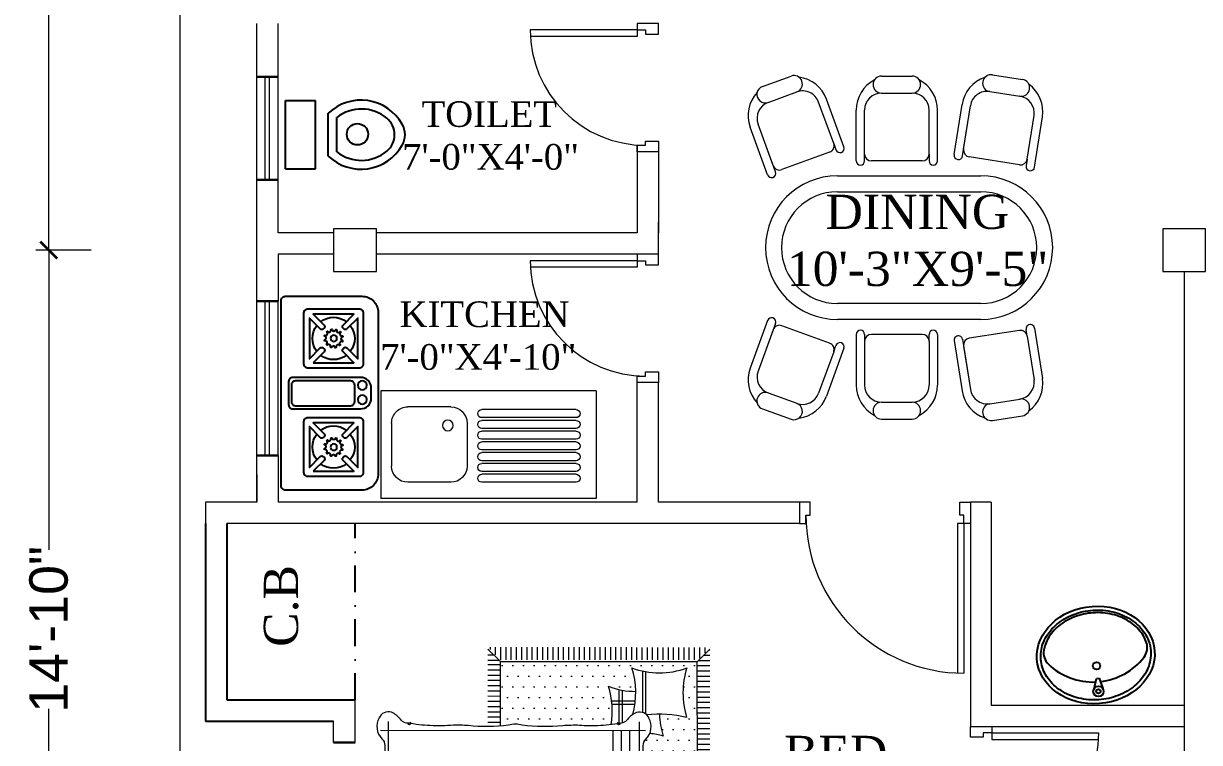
# Model space of a CAD drawing. Header units: inches. Extents: x 1551 to 2198, y 651 to 1264.
# Drawn here: x 1551.9 to 1827.1, y 886.6 to 1054.8 of the extents above; entities that cross this region are included whole.
import ezdxf

# ---------------------------------------------------------------- set-up
doc = ezdxf.new("R2010")
doc.units = ezdxf.units.IN
doc.header["$MEASUREMENT"] = 0
doc.linetypes.add('DASHDOT2', pattern=[0.5, 0.25, -0.125, 0, -0.125])
for name, color, linetype, lineweight in [('1.0 AREA', 7, 'Continuous', 5), ('DOOR', 252, 'Continuous', 15), ('FIXT', 1, 'Continuous', 9), ('furniture', 143, 'Continuous', 9), ('illustr-TOILET FIXTURE', 204, 'Continuous', 9), ('sajib', 140, 'Continuous', 30), ('WALL', 253, 'Continuous', 35)]:
    doc.layers.add(name, color=color, linetype=linetype, lineweight=lineweight)
for name, color, linetype in [('2-Text', 7, 'Continuous'), ('farniture', 226, 'Continuous'), ('fixture', 211, 'Continuous')]:
    doc.layers.add(name, color=color, linetype=linetype)
doc.layers.add('Ver', color=7, linetype='Continuous', lineweight=9, true_color=0x2618ec)
doc.styles.add('h7', font='arial.ttf', dxfattribs={"height": 9})
doc.styles.add('RS4', font='sylfaen.ttf', dxfattribs={"height": 12})
doc.dimstyles.new('SAJIB 2', dxfattribs={"dimtxt": 9, "dimasz": 4, "dimexe": 3, "dimexo": 3.0625, "dimgap": 0.09, "dimtad": 0, "dimdec": 0, "dimzin": 3, "dimdsep": 46, "dimlunit": 4, "dimtxsty": 'h7', "dimblk": 'ARCHTICK', "dimcen": 2, "dimclrd": 6, "dimclre": 7, "dimclrt": 7, "dimadec": 0, "dimazin": 0, "dimtfac": 1, "dimtdec": 0, "dimtofl": 0, "dimtmove": 0, "dimatfit": 3, "dimldrblk": 'OPEN30', "dimfxl": 1, "dimtolj": 1, "dimtzin": 0, "dimlwd": 20, "dimlwe": 20, "dimarcsym": 0})

# ---------------------------------------------------------------- blocks, each defined once
blk = doc.blocks.new('RTRTR')
at = {"layer": 'DOOR'}
for p, q in [((-723.21, 2222.65), (-723.21, 2247.61)), ((-721.71, 2222.65), (-721.71, 2247.65)), ((-721.71, 2222.65), (-723.21, 2222.65))]:
    blk.add_line(p, q, dxfattribs=at)
for points in [[(-750.21, 2222.65), (-748.71, 2222.65), (-748.71, 2220.65), (-747.71, 2220.65), (-747.71, 2217.65), (-750.21, 2217.65)], [(-720.21, 2222.65), (-721.71, 2222.65), (-721.71, 2220.65), (-722.71, 2220.65), (-722.71, 2217.65), (-720.21, 2217.65)]]:
    blk.add_lwpolyline(points, close=True, dxfattribs=at)
blk.add_arc((-721.71, 2220.65), 27, 90, 180, dxfattribs=at)
blk = doc.blocks.new('GDFGD')
at = {"layer": 'DOOR'}
for p, q in [((-3036.95, 2150.78), (-3036.95, 2185.78)), ((-3035.45, 2150.78), (-3035.45, 2185.75)), ((-3036.95, 2150.78), (-3035.45, 2150.78))]:
    blk.add_line(p, q, dxfattribs=at)
for points in [[(-3038.45, 2150.78), (-3036.95, 2150.78), (-3036.95, 2148.78), (-3035.95, 2148.78), (-3035.95, 2145.78), (-3038.45, 2145.78)], [(-2998.45, 2150.78), (-2999.95, 2150.78), (-2999.95, 2148.78), (-3000.95, 2148.78), (-3000.95, 2145.78), (-2998.45, 2145.78)]]:
    blk.add_lwpolyline(points, close=True, dxfattribs=at)
blk.add_arc((-3036.95, 2148.78), 37, 0, 90, dxfattribs=at)
blk = doc.blocks.new('6din1')
at = {"layer": 'farniture', "linetype": 'Continuous', "lineweight": 18, "ltscale": 0.3}
for p, q in [((-17.09, 62.56), (-27.87, 66.49)), ((-18.53, 63.09), (-27.87, 66.49)), ((-16.43, 64.36), (-27.21, 68.29)), ((16.43, 64.36), (27.21, 68.29)), ((17.09, 62.56), (27.87, 66.49)), ((18.53, 63.09), (27.87, 66.49)), ((-36.37, 65.52), (-38.72, 59.05)), ((-32.77, 64.21), (-35.13, 57.74)), ((32.77, 64.21), (35.13, 57.74)), ((36.37, 65.52), (38.72, 59.05)), ((-21.54, 50.35), (-17.61, 61.13)), ((21.54, 50.35), (17.61, 61.13)), ((-22.72, 47.11), (-33.5, 51.04)), ((-23.5, 49.43), (-32.85, 52.84)), ((22.72, 47.11), (33.5, 51.04)), ((23.5, 49.43), (32.85, 52.84)), ((-23.5, 49.43), (-22.07, 48.91)), ((-16.2, 16.2), (-16.2, 48.6)), ((-12.6, 16.2), (-12.6, 48.6)), ((12.6, 48.6), (12.6, 16.2)), ((16.2, 48.6), (16.2, 16.2)), ((23.5, 49.43), (22.07, 48.91)), ((-19.58, 44.35), (-31.05, 44.35)), ((19.58, 44.35), (31.05, 44.35)), ((-21.11, 42.44), (-31.05, 42.44)), ((-19.58, 42.44), (-31.05, 42.44)), ((-19.58, 29.44), (-19.58, 40.91)), ((19.58, 42.44), (31.05, 42.44)), ((19.58, 29.44), (19.58, 40.91)), ((21.11, 42.44), (31.05, 42.44)), ((-38.7, 38.62), (-38.7, 31.73)), ((-34.88, 38.62), (-34.88, 31.73)), ((34.88, 38.62), (34.88, 31.73)), ((38.7, 38.62), (38.7, 31.73)), ((-21.11, 27.91), (-31.05, 27.91)), ((-21.11, 27.91), (-19.58, 27.91)), ((21.11, 27.91), (19.58, 27.91)), ((21.11, 27.91), (31.05, 27.91)), ((-19.58, 25.99), (-31.05, 25.99)), ((19.58, 25.99), (31.05, 25.99)), ((-20.99, 22.23), (-32.33, 20.46)), ((20.99, 22.23), (32.33, 20.46)), ((-20.69, 20.34), (-32.03, 18.57)), ((-22.21, 20.1), (-32.03, 18.57)), ((-18.7, 7.49), (-20.46, 18.83)), ((18.7, 7.49), (20.46, 18.83)), ((20.69, 20.34), (32.03, 18.57)), ((22.21, 20.1), (32.03, 18.57)), ((-39, 13.62), (-37.95, 6.82)), ((-35.22, 14.21), (-34.17, 7.4)), ((35.22, 14.21), (34.17, 7.4)), ((39, 13.62), (37.95, 6.82)), ((-19.97, 5.74), (-29.8, 4.21)), ((-19.97, 5.74), (-18.46, 5.97)), ((19.97, 5.74), (18.46, 5.97)), ((19.97, 5.74), (29.8, 4.21)), ((-18.17, 4.08), (-29.51, 2.32)), ((18.17, 4.08), (29.51, 2.32))]:
    blk.add_line(p, q, dxfattribs=at)
for centre, radius, start, end in [((-34.57, 64.86), 1.91, 339.9734, 159.9734), ((-29.83, 61.1), 7.65, 69.9734, 132.7323), ((-29.18, 62.9), 3.83, 69.9734, 159.9734), ((29.83, 61.1), 7.65, 47.2677, 110.0266), ((29.18, 62.9), 3.83, 20.0266, 110.0266), ((34.57, 64.86), 1.91, 20.0266, 200.0266), ((-16.76, 63.46), 0.956, 249.9734, 69.9734), ((0, 48.6), 16.2, 0, 180), ((16.76, 63.46), 0.956, 110.0266, 290.0266), ((-19.05, 61.65), 1.53, 339.9734, 69.9734), ((0, 48.6), 12.6, 0, 180), ((19.05, 61.65), 1.53, 110.0266, 200.0266), ((-36.93, 58.4), 1.91, 159.9734, 339.9734), ((36.93, 58.4), 1.91, 200.0266, 20.0266), ((-30.88, 58.23), 7.65, 187.2146, 249.9734), ((-31.54, 56.43), 3.83, 159.9734, 249.9734), ((31.54, 56.43), 3.83, 290.0266, 20.0266), ((30.88, 58.23), 7.65, 290.0266, 352.7854), ((-22.98, 50.87), 1.53, 249.9734, 339.9734), ((-22.39, 48.01), 0.956, 249.9734, 69.9734), ((22.39, 48.01), 0.956, 110.0266, 290.0266), ((22.98, 50.87), 1.53, 200.0266, 290.0266), ((-31.05, 36.7), 7.65, 90, 152.7588), ((-19.58, 43.4), 0.956, 270, 90), ((19.58, 43.4), 0.956, 90, 270), ((31.05, 36.7), 7.65, 27.2412, 90), ((-36.79, 38.62), 1.91, 0, 180), ((-31.05, 38.62), 3.83, 90, 180), ((-21.11, 40.91), 1.53, 0, 90), ((21.11, 40.91), 1.53, 90, 180), ((31.05, 38.62), 3.83, 0, 90), ((36.79, 38.62), 1.91, 0, 180), ((-36.79, 31.73), 1.91, 180, 0), ((-31.05, 33.64), 7.65, 207.2412, 270), ((-31.05, 31.73), 3.83, 180, 270), ((-21.11, 29.44), 1.53, 270, 0), ((21.11, 29.44), 1.53, 180, 270), ((31.05, 31.73), 3.83, 270, 0), ((31.05, 33.64), 7.65, 270, 332.7588), ((36.79, 31.73), 1.91, 180, 0), ((-19.58, 26.95), 0.956, 270, 90), ((19.58, 26.95), 0.956, 90, 270), ((-20.84, 21.28), 0.956, 278.8388, 98.8388), ((20.84, 21.28), 0.956, 81.1612, 261.1612), ((-31.15, 12.9), 7.65, 98.8388, 161.5976), ((-21.97, 18.59), 1.53, 8.8388, 98.8388), ((21.97, 18.59), 1.53, 81.1612, 171.1612), ((31.15, 12.9), 7.65, 18.4024, 81.1612), ((-31.44, 14.79), 3.83, 98.8388, 188.8388), ((0, 16.2), 16.2, 180, 0), ((0, 16.2), 12.6, 180, 0), ((31.44, 14.79), 3.83, 351.1612, 81.1612), ((-37.11, 13.91), 1.91, 8.8388, 188.8388), ((37.11, 13.91), 1.91, 351.1612, 171.1612), ((-36.06, 7.11), 1.91, 188.8388, 8.8388), ((-30.68, 9.88), 7.65, 216.0799, 278.8388), ((-30.39, 7.99), 3.83, 188.8388, 278.8388), ((-20.21, 7.25), 1.53, 278.8388, 8.8388), ((-18.31, 5.03), 0.956, 278.8388, 98.8388), ((18.31, 5.03), 0.956, 81.1612, 261.1612), ((20.21, 7.25), 1.53, 171.1612, 261.1612), ((30.68, 9.88), 7.65, 261.1612, 323.9201), ((30.39, 7.99), 3.83, 261.1612, 351.1612), ((36.06, 7.11), 1.91, 171.1612, 351.1612)]:
    blk.add_arc(centre, radius, start, end, dxfattribs=at)
blk = doc.blocks.new('bedm')
for p, q in [((-11.35, 25.59), (-11.35, -56.88)), ((48.64, 25.59), (48.64, -56.88)), ((-12.73, 24.38), (50.51, 24.38)), ((-12.35, 2.89), (50.51, -29.21)), ((-12.35, 1.69), (49.48, -36.77)), ((-5.51, 0), (0, 0)), ((11.33, 0), (12.81, 0)), ((41.02, 0), (50.51, 0)), ((-6.7, -2.03), (15.97, -2.03)), ((24.06, -2.03), (29.96, -2.03)), ((39.46, -2.03), (50.51, -2.03)), ((-12.73, -54.7), (50.51, -54.7))]:
    blk.add_line(p, q)
for points in [[(-14.62, 27.58), (-14.62, 24.38), (51.64, 24.38), (51.64, 27.58)], [(-13.6, 24.61), (50.16, 24.61), (50.16, 26.52), (-13.6, 26.52)]]:
    blk.add_lwpolyline(points, close=True)
at = {"linetype": 'ByBlock'}
for points in [[(-11.93, -34.52, 0.045167), (-12.14, -42.06, -0.080578), (-11.96, -45.99, 0.026504), (-12.23, -51.13, -0.211134), (-12.9, -52.77, 0.329446), (-13.58, -57.76, 0.37589), (-10.61, -59.09, 0.123892), (-8.48, -57.44, -0.342539), (-5.98, -56.62, 0.955623), (-6.75, -56.52, -0.036442), (-1.35, -55.92, -0.046791), (3.01, -56, 0.023628), (7.01, -55.92, -0.055897), (16.69, -56.01, 0.053528), (18.31, -56.29, 0.053528), (19.93, -56.01, -0.055897), (29.62, -55.92, 0.026973), (33.12, -56, -0.036947), (38.63, -55.92, -0.036442), (44.03, -56.52, 0.955623), (43.26, -56.62, -0.342539), (45.76, -57.44, 0.123892), (47.9, -59.09, 0.37589), (50.86, -57.76, 0.329446), (50.19, -52.77, -0.211134), (49.51, -51.13, 0.026504), (49.24, -45.99, -0.06219), (49.05, -40.9, -0.218233), (50.36, -36.25, 0.123513), (51.21, -32.26, 0.129887), (50.39, -28.42, -0.095063), (49.59, -23.12, 0.016498), (49.37, -17.12, -0.039412), (49.06, -8.88, 0.025508), (49.06, -2.71, -0.038458), (49.16, 2.23, 0.058958), (49.43, 7.72, 0.00267), (49.23, 16.86, 0.015571), (49.13, 24.18)], [(-11.85, 24.18, 0.015571), (-11.95, 16.86, 0.00267), (-12.14, 7.72, 0.058958), (-11.87, 2.23, -0.038458), (-11.77, -2.71, 0.025508), (-11.77, -8.88, -0.039412), (-12.08, -17.12, 0.016498), (-12.31, -23.12)], [(-12.31, -23.12, -0.037552), (-11.93, -34.52)]]:
    blk.add_lwpolyline(points, format="xyb", dxfattribs=at)
for centre, radius, start, end in [((4.34, 15.74), 15.55, 147.51, 213.8336), ((-3.1, -14.57), 38.5, 75.2741, 100.6711), ((122.07, 24.02), 116.52, 180.1063, 184.3312), ((-29.58, 22.85), 37.82, 349.589, 2.0447), ((15.6, -89.34), 112.69, 83.3146, 94.0301), ((57.39, 22.44), 29.5, 177.8261, 191.4767), ((37.43, -28.85), 52.51, 79.3138, 98.5648), ((0.63, 22.18), 29.83, 349.1667, 3.123), ((-29.75, 15.34), 76.52, 354.0935, 6.4707), ((11.14, 4.47), 9.94, 78.0413, 160.8342), ((36.5, 1.79), 26.38, 151.0456, 184.1497), ((26.84, 3.06), 9.96, 83.1541, 152.0001), ((-9.06, 17.28), 37.34, 327.3804, 353.3034), ((36.06, 8.78), 3.82, 42.6016, 185.3377), ((17.55, 5.5), 21.8, 338.0807, 15.8259), ((-27.33, -68.33), 78.8, 74.5629, 77.5763), ((47.62, -70.17), 78.78, 90.3848, 96.2107), ((61.56, -4.61), 23.76, 139.9508, 146.951), ((61.56, -4.61), 23.76, 156.2982, 173.8539)]:
    blk.add_arc(centre, radius, start, end)
for centre, radius, start, end in [((15.98, 16.19), 26.48, 163.9263, 197.1409), ((-2.34, -5.37), 29.75, 74.2117, 103.8432), ((-53.93, 15.34), 60.2, 359.1536, 7.5533), ((48.63, 15.9), 41.42, 169.5301, 179.934), ((16.98, -34.74), 58.87, 79.1717, 98.8688), ((-11.16, 15.68), 39.9, 1.8337, 10.6945), ((58.71, 15.92), 29.43, 165.3434, 178.3876), ((38.13, -2.18), 26.74, 71.2545, 107.1861), ((12.57, 16.04), 34.89, 347.3175, 11.7435), ((14.51, 10.01), 20.51, 159.3026, 206.5026), ((-3.37, 9.34), 7.68, 21.4295, 104.3652), ((15.86, 14.24), 4.3, 102.1757, 158.3207), ((8.44, 7.29), 12.92, 15.4018, 59.7122), ((9.6, 7.65), 8.33, 54.1671, 153.8421), ((-11.14, 12.19), 24.99, 328.6542, 9.1977), ((30.3, 13.08), 3.59, 120.1134, 175.8974), ((27.5, 8.99), 7.47, 19.1335, 85.0933), ((26.06, 3.09), 10.31, 76.3296, 128.0812), ((6.78, 11.47), 21.53, 315.5269, 5.813), ((35.95, 9.51), 3.68, 33.4026, 153.0195), ((27.22, 5.47), 13.28, 319.8178, 30.7335), ((-5.37, 15.08), 7.78, 239.4859, 264.3104), ((35.43, 69.63), 62.26, 273.2105, 280.3406), ((7.07, 25.62), 26.45, 243.0538, 279.663), ((22.22, 10.21), 13.35, 218.7278, 275.6813), ((37.1, 18.54), 21.25, 238.1221, 275.9522)]:
    blk.add_arc(centre, radius, start, end, dxfattribs=at)
blk = doc.blocks.new('M-bed')
at = {"layer": 'furniture'}
h = blk.add_hatch(dxfattribs=at)
h.set_pattern_fill('DOTS', color=3, scale=40, angle=180, style=0)
h.set_pattern_definition([(180, (3692.6392, 7362.079), (-1.25, -2.5), [0, -2.5])])
h.paths.add_polyline_path([(3692.58, 7408.37), (3681.4, 7408.38), (3646.55, 7408.43), (3646.54, 7393.34, 0.011226), (3648.44, 7393.52, -0.053528), (3650.03, 7393.79, -0.053528), (3651.62, 7393.52, 0.055897), (3661.11, 7393.42, -0.023628), (3665.03, 7393.5, 0.046791), (3669.29, 7393.42, 0.021476), (3672.42, 7393.67, 0.117676), (3671.8, 7402.65, 0.09252), (3678.19, 7401.45, 0.072446), (3677.31, 7406.97, 0.18681), (3690.12, 7406.96, 0.148057), (3690.11, 7395.32, 0.06293), (3683.75, 7396.14, 0.065098), (3684.6, 7391, 0.0312), (3681.47, 7391.61, -0.099873), (3680.54, 7390.25, 0.186828), (3679.95, 7388.81, -0.027883), (3679.66, 7383.51, 0.077199), (3679.86, 7379.82, -0.045167), (3679.65, 7372.43, 0.037552), (3680.01, 7361.27), (3692.64, 7361.27)])
at = {"layer": 'furniture', "linetype": 'Continuous'}
for p, q in [((3646.55, 7408.43), (3643.61, 7411.37)), ((3692.58, 7408.37), (3695.52, 7411.31)), ((3692.64, 7361.27), (3692.58, 7408.37)), ((3679.07, 7361.27), (3692.64, 7361.27)), ((3692.64, 7361.27), (3695.58, 7358.32))]:
    blk.add_line(p, q, dxfattribs=at)
at = {"layer": 'furniture', "color": 1}
for p, q in [((3643.85, 7411.14), (3643.62, 7411.14)), ((3644.17, 7411.23), (3644.17, 7411.8)), ((3645.4, 7410.01), (3645.4, 7411.8)), ((3646.62, 7408.86), (3646.62, 7411.8)), ((3647.85, 7408.86), (3647.85, 7411.8)), ((3649.07, 7408.86), (3649.07, 7411.79)), ((3650.3, 7408.85), (3650.3, 7411.79)), ((3651.52, 7408.85), (3651.52, 7411.79)), ((3652.75, 7408.85), (3652.75, 7411.79)), ((3653.97, 7408.85), (3653.97, 7411.79)), ((3655.2, 7408.85), (3655.2, 7411.79)), ((3656.42, 7408.85), (3656.42, 7411.79)), ((3657.65, 7408.85), (3657.65, 7411.79)), ((3658.87, 7408.84), (3658.87, 7411.78)), ((3660.1, 7408.84), (3660.1, 7411.78)), ((3661.32, 7408.84), (3661.32, 7411.78)), ((3662.55, 7408.84), (3662.55, 7411.78)), ((3663.77, 7408.84), (3663.77, 7411.78)), ((3665, 7408.84), (3665, 7411.78)), ((3666.22, 7408.84), (3666.22, 7411.78)), ((3667.45, 7408.84), (3667.45, 7411.78)), ((3668.67, 7408.83), (3668.67, 7411.77)), ((3669.9, 7408.83), (3669.9, 7411.77)), ((3671.12, 7408.83), (3671.12, 7411.77)), ((3672.35, 7408.83), (3672.35, 7411.77)), ((3673.57, 7408.83), (3673.57, 7411.77)), ((3674.8, 7408.83), (3674.8, 7411.77)), ((3676.02, 7408.83), (3676.02, 7411.77)), ((3677.25, 7408.82), (3677.25, 7411.77)), ((3678.47, 7408.82), (3678.47, 7411.76)), ((3679.7, 7408.82), (3679.7, 7411.76)), ((3680.92, 7408.82), (3680.92, 7411.76)), ((3682.15, 7408.82), (3682.15, 7411.76)), ((3683.37, 7408.82), (3683.37, 7411.76)), ((3684.6, 7408.82), (3684.6, 7411.76)), ((3685.82, 7408.82), (3685.82, 7411.76)), ((3687.05, 7408.81), (3687.05, 7411.75)), ((3688.27, 7408.81), (3688.27, 7411.75)), ((3689.5, 7408.81), (3689.5, 7411.75)), ((3690.72, 7408.81), (3690.72, 7411.75)), ((3691.95, 7408.81), (3691.95, 7411.75)), ((3693.17, 7409.24), (3693.17, 7411.75)), ((3694.4, 7410.46), (3694.4, 7411.75)), ((3695.52, 7411.08), (3695.29, 7411.08)), ((3695.62, 7411.69), (3695.62, 7411.75)), ((3645.08, 7409.92), (3643.62, 7409.92)), ((3646.3, 7408.69), (3643.62, 7408.69)), ((3692.58, 7408.37), (3681.4, 7408.38)), ((3695.52, 7408.63), (3692.84, 7408.63)), ((3695.52, 7409.85), (3694.06, 7409.85)), ((3646.55, 7407.64), (3643.61, 7407.65)), ((3646.55, 7406.42), (3643.61, 7406.42)), ((3646.55, 7405.19), (3643.61, 7405.2)), ((3680.57, 7396.12), (3680.58, 7406.05)), ((3695.52, 7407.4), (3692.58, 7407.4)), ((3695.52, 7406.18), (3692.58, 7406.18)), ((3646.55, 7403.97), (3643.61, 7403.97)), ((3646.55, 7402.74), (3643.61, 7402.75)), ((3695.51, 7402.5), (3692.57, 7402.5)), ((3695.52, 7404.95), (3692.58, 7404.95)), ((3695.52, 7403.73), (3692.58, 7403.73)), ((3646.54, 7401.52), (3643.6, 7401.52)), ((3646.54, 7400.29), (3643.6, 7400.3)), ((3675.06, 7394.04), (3675.07, 7401.73)), ((3695.51, 7401.28), (3692.57, 7401.28)), ((3695.51, 7400.05), (3692.57, 7400.05)), ((3646.54, 7399.07), (3643.6, 7399.07)), ((3646.54, 7397.84), (3643.6, 7397.85)), ((3678, 7398.4), (3672.62, 7398.41)), ((3695.51, 7398.83), (3692.57, 7398.83)), ((3695.51, 7397.6), (3692.57, 7397.6)), ((3646.54, 7396.62), (3643.6, 7396.62)), ((3646.54, 7395.39), (3643.6, 7395.4)), ((3646.54, 7394.17), (3643.6, 7394.17)), ((3695.51, 7396.38), (3692.57, 7396.38)), ((3695.51, 7395.15), (3692.57, 7395.15)), ((3676.76, 7392.21), (3676.71, 7340.89)), ((3695.5, 7391.48), (3692.56, 7391.48)), ((3695.51, 7393.93), (3692.57, 7393.93)), ((3695.51, 7392.7), (3692.57, 7392.7)), ((3695.5, 7390.25), (3692.56, 7390.25)), ((3695.5, 7389.03), (3692.56, 7389.03)), ((3695.5, 7387.8), (3692.56, 7387.8)), ((3695.5, 7386.58), (3692.56, 7386.58)), ((3695.5, 7385.35), (3692.56, 7385.35)), ((3695.5, 7384.13), (3692.56, 7384.13)), ((3695.5, 7382.9), (3692.56, 7382.9)), ((3695.5, 7381.68), (3692.56, 7381.68)), ((3695.5, 7380.45), (3692.56, 7380.45)), ((3695.49, 7379.23), (3692.55, 7379.23)), ((3695.49, 7378), (3692.55, 7378)), ((3620.67, 7375.96), (3679.46, 7375.91)), ((3695.49, 7376.78), (3692.55, 7376.78)), ((3695.49, 7375.55), (3692.55, 7375.55)), ((3695.49, 7374.33), (3692.55, 7374.33)), ((3695.49, 7373.1), (3692.55, 7373.1)), ((3695.49, 7371.88), (3692.55, 7371.88)), ((3695.49, 7370.65), (3692.55, 7370.65)), ((3695.49, 7369.43), (3692.55, 7369.43)), ((3695.48, 7366.98), (3692.54, 7366.98)), ((3695.49, 7368.2), (3692.55, 7368.2)), ((3695.48, 7365.75), (3692.54, 7365.75)), ((3695.48, 7364.53), (3692.54, 7364.53)), ((3680.87, 7358.34), (3680.87, 7361.28)), ((3682.1, 7358.34), (3682.1, 7361.28)), ((3683.32, 7358.34), (3683.32, 7361.28)), ((3684.55, 7358.34), (3684.55, 7361.28)), ((3685.77, 7358.34), (3685.77, 7361.28)), ((3687, 7358.33), (3687, 7361.27)), ((3688.22, 7358.33), (3688.22, 7361.27)), ((3689.45, 7358.33), (3689.45, 7361.27)), ((3690.67, 7358.33), (3690.67, 7361.27)), ((3691.9, 7358.33), (3691.9, 7361.27)), ((3695.48, 7363.3), (3692.54, 7363.3)), ((3695.48, 7362.08), (3692.54, 7362.08)), ((3695.58, 7361.06), (3692.84, 7361.06)), ((3693.12, 7358.33), (3693.12, 7360.77)), ((3695.62, 7359.79), (3694.11, 7359.79)), ((3694.35, 7358.32), (3694.35, 7359.54)), ((3695.62, 7358.57), (3695.33, 7358.57))]:
    blk.add_line(p, q, dxfattribs=at)
at = {"layer": 'furniture', "color": 150}
for p, q in [((3679.83, 7396.51), (3679.84, 7406.2)), ((3674.33, 7393.99), (3674.33, 7401.88)), ((3678.09, 7399.14), (3672.55, 7399.14)), ((3674.8, 7392.21), (3674.76, 7342.11)), ((3620.67, 7377.92), (3679.46, 7377.87))]:
    blk.add_line(p, q, dxfattribs=at)
at = {"layer": 'furniture'}
for p, q in [((3672.84, 7392.22), (3672.8, 7343.33)), ((3620.67, 7379.88), (3679.46, 7379.83)), ((3689.59, 7318.59, 1.69), (3687.2, 7320.99, 1.69)), ((3691.18, 7318.59, 1.69), (3693.58, 7320.98, 1.69)), ((3689.59, 7317, 1.69), (3687.2, 7314.61, 1.69)), ((3691.18, 7317, 1.69), (3693.57, 7314.61, 1.69))]:
    blk.add_line(p, q, dxfattribs=at)
at = {"layer": 'furniture', "linetype": 'Continuous'}
blk.add_lwpolyline([(3646.54, 7393.34), (3646.55, 7408.43), (3692.64, 7408.43)], dxfattribs=at)
at = {"layer": 'furniture'}
blk.add_lwpolyline([(3696.25, 7311.53), (3684.4, 7311.54), (3684.41, 7323.25), (3696.26, 7323.24)], close=True, dxfattribs=at)
for radius in [4.51, 1.13]:
    blk.add_circle((3690.39, 7317.8, 1.69), radius, dxfattribs=at)
for centre, radius, start, end in [((3658.8, 7401.17), 19.4, 344.6755, 17.4141), ((3683.73, 7423.51), 17.74, 248.7884, 291.1143), ((3709.34, 7401.12), 20.09, 163.1076, 196.7951), ((3653.29, 7396.85), 19.4, 350.5682, 17.4141), ((3678.22, 7419.19), 17.74, 248.7884, 269.9322), ((3683.68, 7370.58), 25.56, 75.4418, 96.6097), ((3703.83, 7396.8), 20.09, 181.8967, 196.7951), ((3678.17, 7366.26), 25.56, 75.4418, 82.59)]:
    blk.add_arc(centre, radius, start, end, dxfattribs=at)
at = {"layer": 'furniture', "xscale": 0.9799999999687397, "yscale": 0.9799999999687397, "zscale": 0.9799999999687397, "rotation": 179.9513479370545}
blk.add_blockref('bedm', (3667.93, 7338.62), dxfattribs=at)
blk = doc.blocks.new('BURNER-01')
at = {"color": 253, "true_color": 0x9898cc}
for points in [[(-3284.79, -16241.59), (-3284.79, -16255.84, 0.414214), (-3284.04, -16256.59), (-3249.54, -16256.59, 0.414214), (-3248.79, -16255.84), (-3248.79, -16241.59, 0.414214), (-3251.79, -16238.59), (-3281.79, -16238.59, 0.414214)], [(-3282.29, -16242.12), (-3282.29, -16251.62, 0.414214), (-3281.54, -16252.37), (-3272.04, -16252.37, 0.414214), (-3271.29, -16251.62), (-3271.29, -16242.12, 0.414214), (-3272.04, -16241.37), (-3281.54, -16241.37, 0.414214)], [(-3269.7, -16254.46), (-3269.7, -16241.87, -0.414214), (-3267.7, -16239.87), (-3265.85, -16239.87, -0.414214), (-3263.85, -16241.87), (-3263.85, -16254.46, -0.414214), (-3264.6, -16255.21), (-3268.95, -16255.21, -0.414214)], [(-3262.13, -16242.12), (-3262.13, -16251.62, 0.414214), (-3261.38, -16252.37), (-3251.88, -16252.37, 0.414214), (-3251.13, -16251.62), (-3251.13, -16242.12, 0.414214), (-3251.88, -16241.37), (-3261.38, -16241.37, 0.414214)], [(-3281.29, -16250.66), (-3281.29, -16243.08), (-3279.27, -16245.11, 0.414214), (-3278.7, -16245.11), (-3278.56, -16244.97, 0.414214), (-3278.56, -16244.4), (-3280.59, -16242.37), (-3273, -16242.37), (-3275.03, -16244.4, 0.414214), (-3275.03, -16244.97), (-3274.89, -16245.11, 0.414214), (-3274.32, -16245.11), (-3272.29, -16243.08), (-3272.29, -16250.66), (-3274.32, -16248.63, 0.414214), (-3274.89, -16248.63), (-3275.03, -16248.78, 0.414214), (-3275.03, -16249.34), (-3273, -16251.37), (-3280.59, -16251.37), (-3278.56, -16249.34, 0.414214), (-3278.56, -16248.78), (-3278.7, -16248.63, 0.414214), (-3279.27, -16248.63)], [(-3269.11, -16253.96), (-3269.11, -16243.7, -0.414214), (-3268.36, -16242.95), (-3265.27, -16242.95, -0.414214), (-3264.52, -16243.7), (-3264.52, -16253.96, -0.414214), (-3265.27, -16254.71), (-3268.36, -16254.71, -0.414214)], [(-3261.13, -16250.66), (-3261.13, -16243.08), (-3259.1, -16245.11, 0.414214), (-3258.53, -16245.11), (-3258.39, -16244.97, 0.414214), (-3258.39, -16244.4), (-3260.42, -16242.37), (-3252.83, -16242.37), (-3254.86, -16244.4, 0.414214), (-3254.86, -16244.97), (-3254.72, -16245.11, 0.414214), (-3254.16, -16245.11), (-3252.13, -16243.08), (-3252.13, -16250.66), (-3254.16, -16248.63, 0.414214), (-3254.72, -16248.63), (-3254.86, -16248.78, 0.414214), (-3254.86, -16249.34), (-3252.83, -16251.37), (-3260.42, -16251.37), (-3258.39, -16249.34, 0.414214), (-3258.39, -16248.78), (-3258.53, -16248.63, 0.414214), (-3259.1, -16248.63)], [(-3277.29, -16248.54, 0.029973), (-3277.09, -16248.58, -0.921201), (-3276.39, -16248.56, 0.029973), (-3276.19, -16248.5, -0.921201), (-3275.6, -16248.13, 0.029973), (-3275.46, -16247.98, -0.921201), (-3275.13, -16247.37, 0.029973), (-3275.08, -16247.16, -0.921201), (-3275.1, -16246.47, 0.029973), (-3275.16, -16246.27, -0.921201), (-3275.53, -16245.67, 0.029973), (-3275.68, -16245.53, -0.921201), (-3276.3, -16245.2, 0.029973), (-3276.5, -16245.16, -0.921201), (-3277.2, -16245.18, 0.029973), (-3277.4, -16245.24, -0.921201), (-3277.99, -16245.61, 0.029973), (-3278.13, -16245.76, -0.921201), (-3278.46, -16246.38, 0.029973), (-3278.51, -16246.58, -0.921201), (-3278.49, -16247.27, 0.029973), (-3278.43, -16247.47, -0.921201), (-3278.06, -16248.07, 0.029973), (-3277.9, -16248.21, -0.921201)], [(-3257.12, -16248.54, 0.029973), (-3256.92, -16248.58, -0.921201), (-3256.22, -16248.56, 0.029973), (-3256.02, -16248.5, -0.921201), (-3255.43, -16248.13, 0.029973), (-3255.29, -16247.98, -0.921201), (-3254.96, -16247.37, 0.029973), (-3254.91, -16247.16, -0.921201), (-3254.94, -16246.47, 0.029973), (-3255, -16246.27, -0.921201), (-3255.36, -16245.67, 0.029973), (-3255.52, -16245.53, -0.921201), (-3256.13, -16245.2, 0.029973), (-3256.33, -16245.16, -0.921201), (-3257.03, -16245.18, 0.029973), (-3257.23, -16245.24, -0.921201), (-3257.82, -16245.61, 0.029973), (-3257.96, -16245.76, -0.921201), (-3258.29, -16246.38, 0.029973), (-3258.34, -16246.58, -0.921201), (-3258.32, -16247.27, 0.029973), (-3258.26, -16247.47, -0.921201), (-3257.89, -16248.07, 0.029973), (-3257.74, -16248.21, -0.921201)]]:
    blk.add_lwpolyline(points, format="xyb", close=True, dxfattribs=at)
for centre, radius in [((-3267.98, -16241.54), 0.834), ((-3265.33, -16241.54), 0.834), ((-3276.8, -16246.83), 0.597), ((-3256.6, -16246.83), 0.597)]:
    blk.add_circle(centre, radius, dxfattribs=at)
for centre, start, end in [((-3276.79, -16246.87), 52.3105, 127.6895), ((-3256.63, -16246.87), 52.3105, 127.6895), ((-3276.79, -16246.87), 142.3105, 217.6895), ((-3276.79, -16246.87), 322.3105, 37.6895), ((-3256.63, -16246.87), 142.3105, 217.6895), ((-3256.63, -16246.87), 322.3105, 37.6895), ((-3276.79, -16246.87), 232.3105, 307.6895), ((-3256.63, -16246.87), 232.3105, 307.6895)]:
    blk.add_arc(centre, 3.93, start, end, dxfattribs=at)
blk = doc.blocks.new('sink')
at = {"layer": 'fixture', "color": 253, "linetype": 'Continuous', "lineweight": 9, "true_color": 0x9898cc}
for p, q in [((0, 20), (0, -20)), ((20, 20), (0, 20)), ((20, 20), (20, -20)), ((3, 16.25), (3, -1.25)), ((4.5, 16.25), (4.5, -1.25)), ((5, 16.25), (5, -1.25)), ((6.5, 16.25), (6.5, -1.25)), ((7, 16.25), (7, -1.25)), ((8.5, 16.25), (8.5, -1.25)), ((9, 16.25), (9, -1.25)), ((10.5, 16.25), (10.5, -1.25)), ((11, 16.25), (11, -1.25)), ((12.5, 16.25), (12.5, -1.25)), ((13, 16.25), (13, -1.25)), ((14.5, 16.25), (14.5, -1.25)), ((15, 16.25), (15, -1.25)), ((16.5, 16.25), (16.5, -1.25)), ((14, -4), (6, -4)), ((3, -7), (3, -15)), ((17, -7), (17, -15)), ((14, -18), (6, -18)), ((20, -20), (0, -20))]:
    blk.add_line(p, q, dxfattribs=at)
blk.add_circle((13.56, -7.56), 1, dxfattribs=at)
for centre, radius, start, end in [((3.75, 16.25), 0.75, 0, 180), ((5.75, 16.25), 0.75, 0, 180), ((7.75, 16.25), 0.75, 0, 180), ((9.75, 16.25), 0.75, 0, 180), ((11.75, 16.25), 0.75, 0, 180), ((13.75, 16.25), 0.75, 0, 180), ((15.75, 16.25), 0.75, 0, 180), ((3.75, -1.25), 0.75, 180, 0), ((5.75, -1.25), 0.75, 180, 0), ((7.75, -1.25), 0.75, 180, 0), ((9.75, -1.25), 0.75, 180, 0), ((11.75, -1.25), 0.75, 180, 0), ((13.75, -1.25), 0.75, 180, 0), ((15.75, -1.25), 0.75, 180, 0), ((6, -7), 3, 90, 180), ((14, -7), 3, 0, 90), ((6, -15), 3, 180, 270), ((14, -15), 3, 270, 0)]:
    blk.add_arc(centre, radius, start, end, dxfattribs=at)
blk = doc.blocks.new('COMOD')
at = {"layer": 'FIXT', "color": 253, "lineweight": 25, "true_color": 0x9898cc}
for p, q in [((-8, 0), (8, 0)), ((-8, 0), (-8, -7)), ((8, 0), (8, -7)), ((-8, -7), (8, -7)), ((-5, -10), (5, -10)), ((-4, -12), (4, -12))]:
    blk.add_line(p, q, dxfattribs=at)
blk.add_circle((0.1, -16.84), 2.5, dxfattribs=at)
for centre, radius, start, end in [((3, -17.67), 11.08, 136.2189, 240.4371), ((-3, -17.67), 11.08, 299.5629, 43.7811), ((3.28, -17.76), 9.29, 141.6544, 220.0087), ((-3.28, -17.76), 9.29, 319.9913, 38.3456), ((0, -20.52), 5, 220.0087, 319.9913), ((0, -22.96), 5, 240.4371, 299.5629)]:
    blk.add_arc(centre, radius, start, end, dxfattribs=at)
blk = doc.blocks.new('BASIN2')
at = {"layer": 'FIXT', "color": 143, "lineweight": 25, "ltscale": 0.5, "true_color": 0x7aafdf}
for p, q in [((-0.34, 2.45), (-0.88, 4.52)), ((0.21, 2.45), (-0.34, 2.45)), ((0.82, 4.43), (0.21, 2.45))]:
    blk.add_line(p, q, dxfattribs=at)
for centre, radius in [((0, 5), 1), ((0, 5), 0.412), ((0, 0), 0.721)]:
    blk.add_circle(centre, radius, dxfattribs=at)
at = {"layer": 'FIXT', "color": 143, "lineweight": 25, "true_color": 0x7aafdf}
for centre, radius, start, end in [((0, -9.49), 12.63, 92.3458, 137.7924), ((0, -9.49), 12.63, 42.2075, 88.0951), ((-7.13, -3.02), 3, 137.7924, 194.3484), ((7.13, -3.02), 3, 345.6786, 42.2075)]:
    blk.add_arc(centre, radius, start, end, dxfattribs=at)
blk.add_ellipse((0, -2.11), major_axis=(-11.5, 0), ratio=0.826087, dxfattribs=at)
for points, knots in [([(-10.75, -2.11), (-10.75, -2.8), (-10.65, -3.48), (-10.15, -5.17), (-9.62, -6.15), (-8.16, -7.9), (-7.23, -8.67), (-5.07, -9.9), (-3.85, -10.35), (-1.28, -10.87), (0.06, -10.93), (2.69, -10.65), (3.97, -10.31), (6.28, -9.29), (7.32, -8.6), (9.02, -6.99), (9.68, -6.06), (10.55, -4.08), (10.77, -3.03), (10.73, -0.94), (10.48, 0.1), (9.53, 2.06), (8.84, 2.97), (7.08, 4.55), (6.02, 5.21), (3.67, 6.18), (2.38, 6.49), (-0.26, 6.7), (-1.6, 6.61), (-4.14, 6.03), (-5.35, 5.55), (-7.46, 4.27), (-8.36, 3.48), (-9.76, 1.69), (-10.26, 0.7), (-10.67, -0.91), (-10.75, -1.51), (-10.75, -2.11)], [0, 0, 0, 0, 0.238941, 0.238941, 0.603599, 0.603599, 0.968257, 0.968257, 1.332915, 1.332915, 1.697573, 1.697573, 2.062231, 2.062231, 2.426889, 2.426889, 2.791547, 2.791547, 3.156205, 3.156205, 3.520863, 3.520863, 3.885521, 3.885521, 4.250179, 4.250179, 4.614837, 4.614837, 4.979495, 4.979495, 5.344153, 5.344153, 5.708811, 5.708811, 6.073469, 6.073469, 6.283185, 6.283185, 6.283185, 6.283185]), ([(-10.04, -3.77), (-10.01, -3.87), (-9.99, -3.97), (-9.66, -5.03), (-9.15, -5.96), (-7.74, -7.6), (-6.86, -8.32), (-4.81, -9.46), (-3.64, -9.89), (-1.19, -10.37), (0.1, -10.42), (2.58, -10.16), (3.79, -9.84), (5.96, -8.89), (6.92, -8.27), (8.57, -6.74), (9.23, -5.83), (9.82, -4.51), (9.95, -4.14), (10.04, -3.77)], [0.208263, 0.208263, 0.208263, 0.208263, 0.247515, 0.247515, 0.616888, 0.616888, 0.975574, 0.975574, 1.337809, 1.337809, 1.700075, 1.700075, 2.057239, 2.057239, 2.41134, 2.41134, 2.790725, 2.790725, 2.933586, 2.933586, 2.933586, 2.933586])]:
    blk.add_open_spline(points, degree=3, knots=knots, dxfattribs=at)
blk = doc.blocks.new('_ArchTick')
at = {"layer": 'WALL', "color": 0, "const_width": 0.15}
blk.add_lwpolyline([(-0.5, -0.5), (0.5, 0.5)], dxfattribs=at)
blk = doc.blocks.new('*D33')
at = {"layer": 'Defpoints', "color": 0, "ltscale": 25, "transparency": 16777216}
for p in [(1557.8, 1001.77), (1570.8, 1001.77), (1570.8, 824.27)]:
    blk.add_point(p, dxfattribs=at)
at = {"layer": 'Ver', "color": 7, "lineweight": 20, "ltscale": 25, "transparency": 16777216}
for p, q in [((1567.74, 1001.77), (1554.8, 1001.77)), ((1567.74, 824.27), (1554.8, 824.27))]:
    blk.add_line(p, q, dxfattribs=at)
at = {"layer": 'Ver', "color": 6, "lineweight": 20, "ltscale": 25, "transparency": 16777216}
for p, q in [((1557.8, 1001.77), (1557.8, 931.64)), ((1557.8, 824.27), (1557.8, 894.4))]:
    blk.add_line(p, q, dxfattribs=at)
at = {"layer": 'Ver', "color": 6, "lineweight": 20, "ltscale": 25, "transparency": 16777216, "xscale": 4, "yscale": 4, "zscale": 4}
for p, rotation in [((1557.8, 1001.77), 90), ((1557.8, 824.27), 270)]:
    blk.add_blockref('_ArchTick', p, dxfattribs=dict(at, rotation=rotation))
at = {"layer": 'Ver', "color": 7, "ltscale": 25, "transparency": 16777216, "insert": (1557.8, 913.02), "char_height": 9, "attachment_point": 5, "rotation": 90, "style": 'h7'}
blk.add_mtext('\\A1;14\'-10"', dxfattribs=at)
blk = doc.blocks.new('_Open30')
at = {"color": 0, "linetype": 'ByBlock', "lineweight": -2}
for p, q in [((-1, 0.268), (0, 0)), ((0, 0), (-1, -0.268)), ((0, 0), (-1, 0))]:
    blk.add_line(p, q, dxfattribs=at)
blk = doc.blocks.new('*D34')
at = {"layer": 'Defpoints', "color": 0, "ltscale": 25, "transparency": 16777216}
for p in [(1557.8, 1179.27), (1570.8, 1179.27), (1570.8, 1001.77)]:
    blk.add_point(p, dxfattribs=at)
at = {"layer": 'Ver', "color": 7, "lineweight": 20, "ltscale": 25, "transparency": 16777216}
for p, q in [((1567.74, 1179.27), (1554.8, 1179.27)), ((1567.74, 1001.77), (1554.8, 1001.77))]:
    blk.add_line(p, q, dxfattribs=at)
at = {"layer": 'Ver', "color": 6, "lineweight": 20, "ltscale": 25, "transparency": 16777216}
for p, q in [((1557.8, 1179.27), (1557.8, 1109.14)), ((1557.8, 1001.77), (1557.8, 1071.9))]:
    blk.add_line(p, q, dxfattribs=at)
at = {"layer": 'Ver', "color": 6, "lineweight": 20, "ltscale": 25, "transparency": 16777216, "xscale": 4, "yscale": 4, "zscale": 4}
for p, rotation in [((1557.8, 1179.27), 90), ((1557.8, 1001.77), 270)]:
    blk.add_blockref('_ArchTick', p, dxfattribs=dict(at, rotation=rotation))
at = {"layer": 'Ver', "color": 7, "ltscale": 25, "transparency": 16777216, "insert": (1557.8, 1090.52), "char_height": 9, "attachment_point": 5, "rotation": 90, "style": 'h7'}
blk.add_mtext('\\A1;14\'-10"', dxfattribs=at)

msp = doc.modelspace()

# ---------------------------------------------------------------- linework, layer by layer
at = {"layer": 'illustr-TOILET FIXTURE', "linetype": 'ByBlock'}
for p, q in [((1606.46, 1018.27), (1606.46, 1042.27)), ((1606.46, 1018.27), (1606.46, 1042.27)), ((1608.46, 1018.27), (1608.46, 1042.27)), ((1608.46, 1018.27), (1608.46, 1042.27)), ((1609.46, 1018.27), (1609.46, 1042.27)), ((1609.46, 1018.27), (1609.46, 1042.27)), ((1611.46, 1018.27), (1611.46, 1042.27)), ((1611.46, 1018.27), (1611.46, 1042.27)), ((1606.46, 953.77), (1606.46, 989.77)), ((1606.46, 953.77), (1606.46, 989.77)), ((1608.46, 953.77), (1608.46, 989.77)), ((1608.46, 953.77), (1608.46, 989.77)), ((1609.46, 953.77), (1609.46, 989.77)), ((1609.46, 953.77), (1609.46, 989.77)), ((1611.46, 953.77), (1611.46, 989.77)), ((1611.46, 953.77), (1611.46, 989.77))]:
    msp.add_line(p, q, dxfattribs=at)
at = {"layer": 'sajib', "ltscale": 25}
for p, q in [((1606.46, 1042.27), (1611.46, 1042.27)), ((1611.46, 1042.27), (1606.46, 1042.27)), ((1611.46, 1018.21), (1606.46, 1018.21)), ((1606.46, 1018.21), (1611.46, 1018.21)), ((1606.46, 989.77), (1611.46, 989.77)), ((1611.46, 989.77), (1606.46, 989.77)), ((1611.46, 953.71), (1606.46, 953.71)), ((1606.46, 953.71), (1611.46, 953.71)), ((1629.46, 886.58), (1624.46, 886.58)), ((1624.46, 886.58), (1629.46, 886.58))]:
    msp.add_line(p, q, dxfattribs=at)
at = {"layer": 'Ver', "color": 1, "ltscale": 25}
msp.add_line((1588.46, 1220.27), (1588.46, 764.27), dxfattribs=at)
at = {"layer": 'Ver', "ltscale": 25}
for p, q in [((1606.46, 1042.27), (1606.46, 1054.77)), ((1611.46, 1042.27), (1611.46, 1054.77)), ((1700.46, 1027.27), (1700.46, 1005.77)), ((1700.46, 1027.27), (1700.46, 1005.77)), ((1611.46, 1023.77), (1611.46, 1023.77)), ((1695.46, 1026.34), (1695.46, 1005.77)), ((1695.46, 1026.34), (1695.46, 1005.77)), ((1606.46, 989.77), (1606.46, 1018.21)), ((1611.46, 1005.77), (1611.46, 1018.21)), ((1700.46, 1000.77), (1700.46, 1008.27)), ((1624.46, 1005.77), (1611.46, 1005.77)), ((1695.46, 1005.77), (1634.46, 1005.77)), ((1624.46, 1000.77), (1611.46, 1000.77)), ((1611.46, 1000.77), (1611.46, 989.77)), ((1695.46, 1000.77), (1634.46, 1000.77)), ((1823.46, 996.77), (1823.46, 895.27)), ((1695.46, 942.77), (1695.46, 970.77)), ((1700.46, 942.77), (1700.46, 970.77)), ((1611.46, 959.27), (1611.46, 959.27)), ((1606.46, 942.77), (1606.46, 953.71)), ((1611.46, 953.71), (1611.46, 942.77)), ((1606.46, 949.27), (1606.46, 942.77)), ((1606.46, 949.27), (1606.46, 942.77)), ((1611.46, 949.27), (1611.46, 942.77)), ((1606.46, 942.77), (1594.46, 942.77)), ((1594.46, 942.77), (1594.46, 937.77)), ((1695.46, 942.77), (1611.46, 942.77)), ((1733.46, 942.77), (1700.46, 942.77)), ((1778.35, 942.77), (1773.46, 942.77)), ((1778.35, 942.77), (1778.35, 895.27)), ((1733.46, 937.77), (1599.46, 937.77)), ((1773.46, 937.77), (1773.46, 890.27)), ((1629.46, 886.52), (1629.46, 896.52)), ((1778.35, 895.27), (1823.46, 895.27)), ((1823.46, 895.27), (1823.46, 829.27)), ((1624.46, 886.58), (1624.46, 891.52)), ((1778.46, 890.27), (1823.46, 890.27)), ((1778.46, 888.77), (1778.46, 887.27))]:
    msp.add_line(p, q, dxfattribs=at)
at = {"layer": 'Ver', "lineweight": 25, "ltscale": 25}
for p, q in [((1594.46, 937.77), (1594.46, 891.52)), ((1599.46, 937.77), (1599.46, 896.52)), ((1599.46, 896.52), (1629.46, 896.52)), ((1594.46, 891.52), (1624.46, 891.52))]:
    msp.add_line(p, q, dxfattribs=at)
at = {"layer": 'Ver', "color": 0, "linetype": 'DASHDOT2', "lineweight": 25, "ltscale": 25}
msp.add_line((1629.46, 896.52), (1629.46, 937.77), dxfattribs=at)
at = {"layer": 'Ver', "color": 1, "ltscale": 25}
for points in [[(1624.46, 996.77), (1634.46, 996.77), (1634.46, 1006.77), (1624.46, 1006.77)], [(1818.46, 996.77), (1828.46, 996.77), (1828.46, 1006.77), (1818.46, 1006.77)]]:
    msp.add_lwpolyline(points, close=True, dxfattribs=at)

# ---------------------------------------------------------------- block references
at = {"layer": '1.0 AREA', "lineweight": -3, "xscale": 1.0368, "yscale": 1.0368, "zscale": 1.0368, "rotation": 90}
msp.add_blockref('6din1', (1792.72, 1002.33), dxfattribs=at)
at = {"layer": 'fixture', "color": 9, "true_color": 0xd19cc7, "rotation": 90.00000000000001}
msp.add_blockref('COMOD', (1613.2, 1028.76), dxfattribs=at)
at = {"layer": 'fixture', "color": 0, "xscale": -1.26, "yscale": 1.26, "zscale": 1.26, "rotation": 270}
msp.add_blockref('BURNER-01', (22095.5, 5084.43), dxfattribs=at)
at = {"layer": 'fixture', "color": 0, "lineweight": 30, "xscale": -1.26, "yscale": 1.26, "zscale": 1.26, "rotation": 270}
msp.add_blockref('sink', (1660.71, 943.65), dxfattribs=at)
at = {"layer": 'fixture', "color": 9, "true_color": 0xd19cc7, "xscale": 1.2, "yscale": 1.2, "zscale": 1.2, "rotation": 184.1768960996191}
msp.add_blockref('BASIN2', (1802.99, 904.49), dxfattribs=at)
at = {"layer": 'furniture'}
msp.add_blockref('M-bed', (-1983.04, -6502.95), dxfattribs=at)
at = {"layer": 'WALL', "color": 0}
for name, p, rotation in [('RTRTR', (3918.12, 1774.98), 90.00000000000001), ('RTRTR', (3918.12, 1720.98), 90.00000000000001), ('GDFGD', (-1264.99, 3088.55), 180)]:
    msp.add_blockref(name, p, dxfattribs=dict(at, rotation=rotation))
at = {"layer": 'WALL', "color": 0, "xscale": -1, "rotation": 270}
msp.add_blockref('RTRTR', (-444.19, 1610.48), dxfattribs=at)

# ---------------------------------------------------------------- texts
at = {"layer": '2-Text', "lineweight": -2, "ltscale": 25, "width": 139.4243, "attachment_point": 1, "style": 'RS4'}
for s, insert, char_height in [('  TOILET\\P7\'-0"X4\'-0"', (1640.5, 1036.58), 6), ('   DINING\\P10\'-3"X9\'-5"', (1730.52, 1014.71), 8), ('  KITCHEN\\P7\'-0"X4\'-10"', (1635.36, 989.75), 6), ('     BED\\P12\'-0"X11\'-0"', (1714.77, 888.11), 8)]:
    msp.add_mtext(s, dxfattribs=dict(at, insert=insert, char_height=char_height))
at = {"layer": '2-Text', "lineweight": -2, "ltscale": 25, "insert": (1608.12, 908.93), "char_height": 8, "attachment_point": 1, "rotation": 90, "style": 'RS4'}
msp.add_mtext_dynamic_manual_height_columns('C.B', width=36.0912, gutter_width=60, heights=[0], dxfattribs=at)

# ---------------------------------------------------------------- dimensions: what is measured, and where the dimension line sits
at = {"layer": 'Ver', "ltscale": 25}
dim = msp.add_linear_dim(base=(1557.79806194, 1179.26922951), p1=(1570.79806194, 1001.76922951), p2=(1570.79806194, 1179.26922951), angle=90, dimstyle='SAJIB 2', override={"dimtmove": 1}, dxfattribs=at)
dim.commit()
dim.dimension.update_dxf_attribs({"geometry": '*D34', "text_midpoint": (1557.79806194, 1090.51922951)})
dim = msp.add_linear_dim(base=(1557.79806194, 1001.76922951), p1=(1570.79806194, 824.26922951), p2=(1570.79806194, 1001.76922951), angle=90, dimstyle='SAJIB 2', dxfattribs=at)
dim.commit()
dim.dimension.update_dxf_attribs({"geometry": '*D33', "text_midpoint": (1557.79806194, 913.01922951)})

doc.saveas('drawing.dxf')
